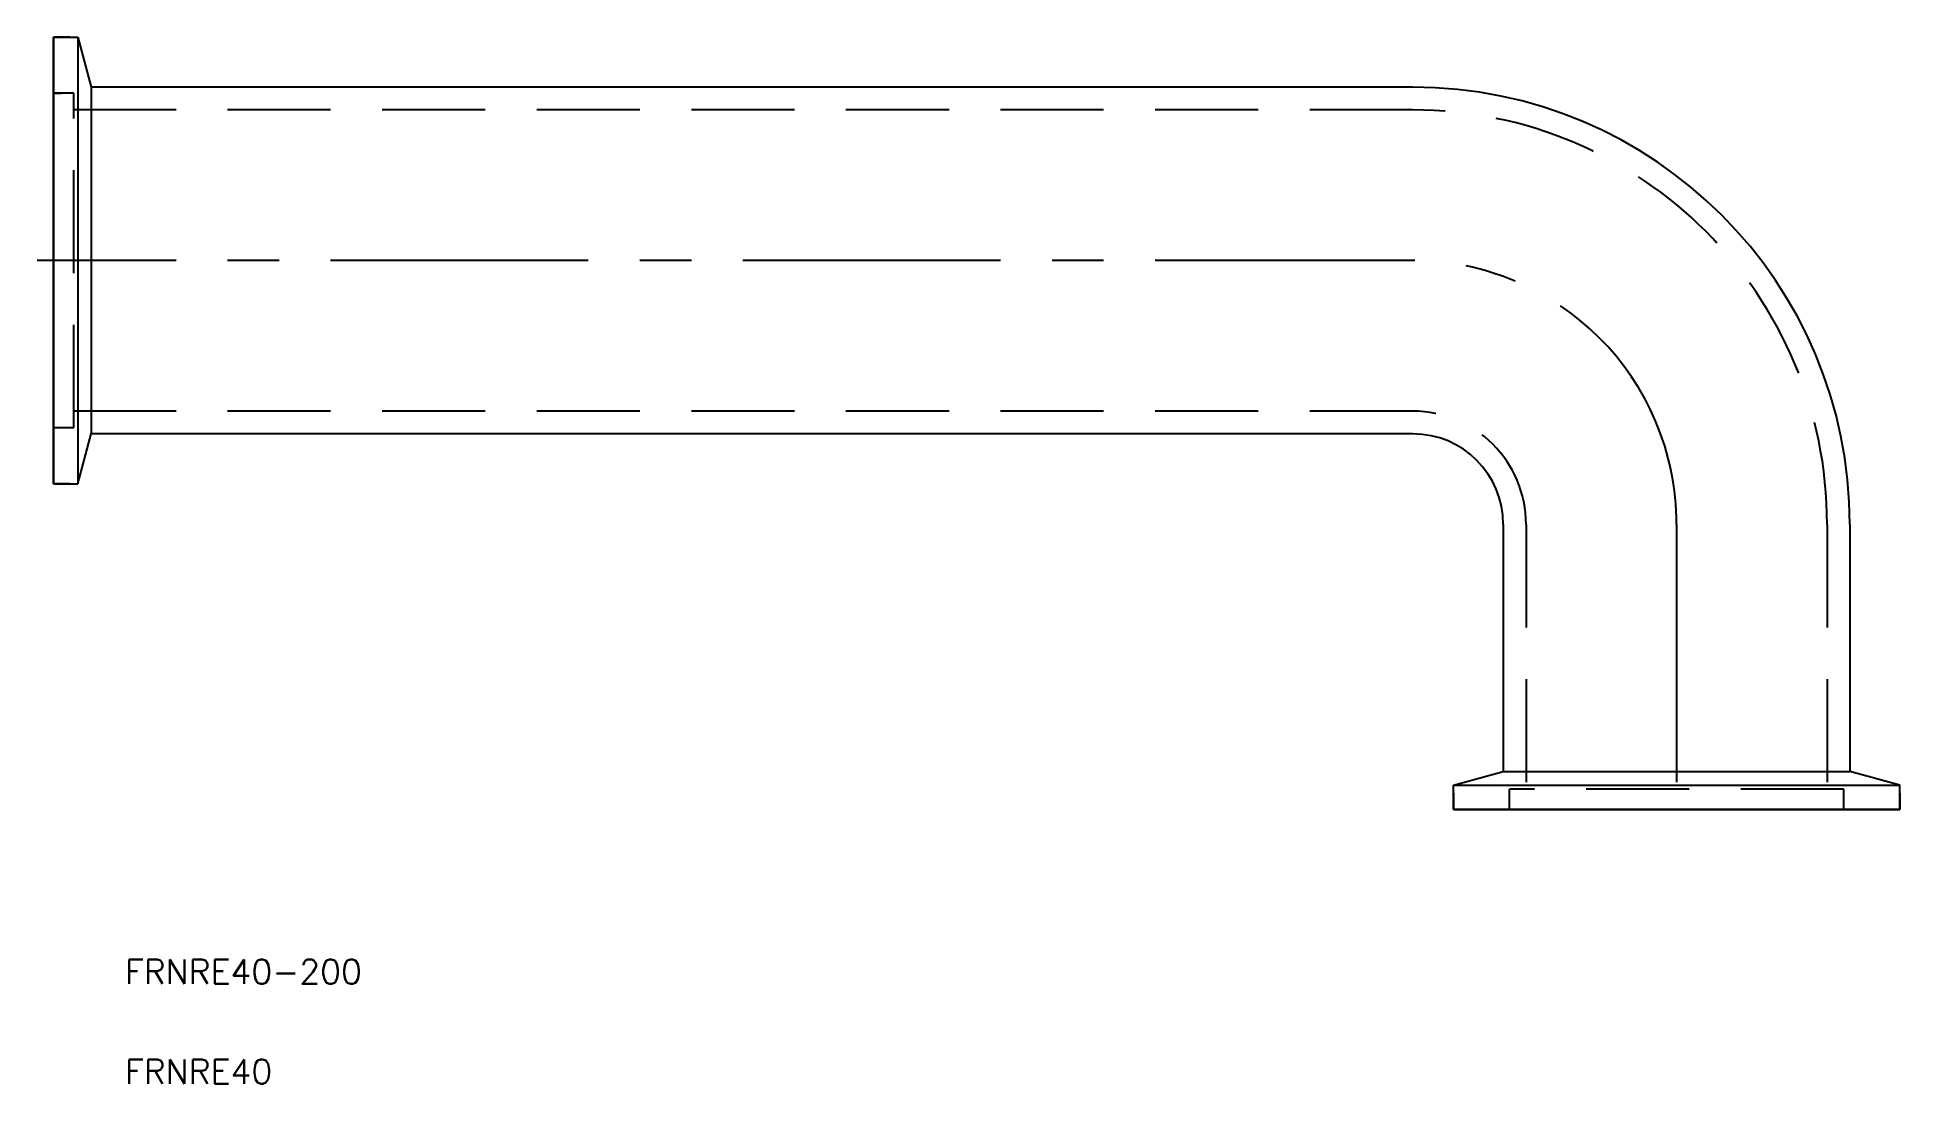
# Model space of a CAD drawing. Extents: x -202 to 28, y -34 to 95.
import ezdxf

# ---------------------------------------------------------------- set-up
doc = ezdxf.new("R2010")
doc.units = 0
doc.linetypes.add('CENTER', pattern=[50.8, 31.75, -6.35, 6.35, -6.35])
doc.linetypes.add('DASHED', pattern=[19.05, 12.7, -6.35])
doc.layers.get('0').update_dxf_attribs({"linetype": 'CONTINUOUS'})
doc.layers.add('CENTER', color=1, linetype='CENTER')
doc.styles.get("Standard").update_dxf_attribs({"font": 'txt.shx', "height": 3, "bigfont": 'bigfont.shx'})

msp = doc.modelspace()

# ---------------------------------------------------------------- linework, layer by layer
at = {"color": 7, "linetype": 'CONTINUOUS'}
for p, q in [((-200, 40.1), (-200, 95.1)), ((-198, 95.1), (-200, 95.1)), ((-200, 95.1), (-200, 40.1)), ((-198, 95.1), (-200, 95.1)), ((-200, 95.1), (-197, 95.1)), ((-200, 95.1), (-200, 40.1)), ((-197, 95.1), (-197, 40.1)), ((-197, 95.1), (-195.35, 88.95)), ((-32.5, 88.95), (-195.35, 88.95)), ((-195.35, 88.95), (-195.35, 46.25)), ((-197, 40.1), (-195.35, 46.25)), ((-32.5, 46.25), (-195.35, 46.25)), ((-198, 40.1), (-200, 40.1)), ((-198, 40.1), (-200, 40.1)), ((-200, 40.1), (-197, 40.1)), ((-21.35, 35.1), (-21.35, 4.65)), ((21.35, 35.1), (21.35, 4.65)), ((-27.5, 3), (-21.35, 4.65)), ((-21.35, 4.65), (21.35, 4.65)), ((27.5, 3), (21.35, 4.65)), ((-27.5, 0), (-27.5, 3)), ((-27.5, 3), (27.5, 3)), ((27.5, 0), (27.5, 3)), ((-27.5, 2), (-27.5, 0)), ((-27.5, 2), (-27.5, 0)), ((-27.5, 2), (-27.5, 0)), ((-27.5, 0), (27.5, 0)), ((27.5, 2), (27.5, 0)), ((27.5, 2), (27.5, 0)), ((27.5, 2), (27.5, 0)), ((27.5, 0), (-27.5, 0)), ((-27.5, 0), (27.5, 0)), ((-27.5, 0), (27.5, 0))]:
    msp.add_line(p, q, dxfattribs=at)
at = {"color": 3, "linetype": 'DASHED'}
for p, q in [((-200, 88.2), (-199, 88.2)), ((-200, 88.2), (-199, 88.2)), ((-197.5, 88.2), (-200, 88.2)), ((-197.5, 47), (-197.5, 88.2)), ((-32.5, 86.15), (-197.5, 86.15)), ((-32.5, 49.05), (-197.5, 49.05)), ((-197.5, 47), (-200, 47)), ((-18.55, 35.1), (-18.55, 2.5)), ((18.55, 35.1), (18.55, 2.5)), ((20.6, 2.5), (-20.6, 2.5)), ((-20.6, 0), (-20.6, 2.5)), ((20.6, 0), (20.6, 2.5))]:
    msp.add_line(p, q, dxfattribs=at)
at = {"color": 7, "linetype": 'CONTINUOUS'}
for radius in [53.85, 11.15]:
    msp.add_arc((-32.5, 35.1), radius, 0, 90, dxfattribs=at)
at = {"color": 3, "linetype": 'DASHED'}
for radius in [51.05, 13.95]:
    msp.add_arc((-32.5, 35.1), radius, 0, 90, dxfattribs=at)
at = {"layer": 'CENTER', "color": 1, "linetype": 'CENTER'}
for p, q in [((-32.5, 67.6), (-202, 67.6)), ((0, 35.1), (0, -2))]:
    msp.add_line(p, q, dxfattribs=at)
msp.add_arc((-32.5, 35.1), 32.5, 0, 90, dxfattribs=at)

# ---------------------------------------------------------------- texts
at = {"color": 7, "linetype": 'CONTINUOUS'}
for s, p in [('FRNRE40-200', (-191.18, -21.49)), ('FRNRE40', (-191.18, -33.79))]:
    msp.add_text(s, height=3, dxfattribs=at).set_placement(p)

doc.saveas('drawing.dxf')
